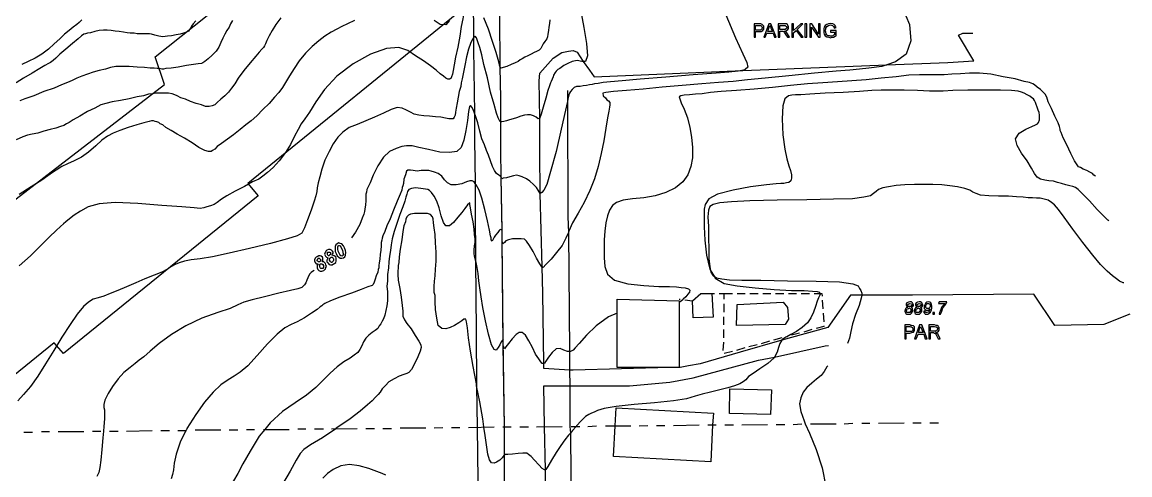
# Model space of a CAD drawing. Header units: feet. Extents: x -3749 to 15459, y 505 to 24761.
# Drawn here: x 6705 to 15347, y 7399 to 10931 of the extents above; entities that cross this region are included whole.
import ezdxf

# ---------------------------------------------------------------- set-up
doc = ezdxf.new("R2010")
doc.units = ezdxf.units.FT
for name, color, linetype in [('Buildings', 2, 'CONTINUOUS'), ('Streets', 4, 'CONTINUOUS'), ('Topo Lines', 6, 'CONTINUOUS')]:
    doc.layers.add(name, color=color, linetype=linetype)

msp = doc.modelspace()

# ---------------------------------------------------------------- linework, layer by layer
at = {"layer": 'Buildings'}
for points in [[(6339.2, 9309.1), (7815.2, 10445), (7743.2, 10661), (9391.2, 11973), (9747.2, 11921), (10147.2, 11377), (10139.2, 11029), (8467.2, 9673.1), (8547.2, 9577.1), (7027.2, 8345.1), (6955.2, 8429.1), (5379.2, 7153.1)], [(12415.2, 10813), (12427.2, 10813), (12427.2, 10857), (12455.2, 10857), (12471.2, 10857), (12483.2, 10865), (12491.2, 10877), (12491.2, 10889), (12491.2, 10901), (12479.2, 10913), (12467.2, 10917), (12463.2, 10917), (12451.2, 10917), (12415.2, 10917), (12415.2, 10813)], [(12427.2, 10869), (12427.2, 10905), (12455.2, 10905), (12463.2, 10905), (12467.2, 10905), (12475.2, 10897), (12479.2, 10889), (12475.2, 10877), (12471.2, 10873), (12467.2, 10869), (12455.2, 10869), (12427.2, 10869)], [(12491.2, 10813), (12503.2, 10813), (12515.2, 10845), (12563.2, 10845), (12575.2, 10813), (12587.2, 10813), (12547.2, 10917), (12531.2, 10917), (12491.2, 10813)], [(12523.2, 10857), (12531.2, 10885), (12539.2, 10905), (12543.2, 10897), (12547.2, 10885), (12559.2, 10857), (12523.2, 10857)], [(12603.2, 10813), (12615.2, 10813), (12615.2, 10861), (12631.2, 10861), (12639.2, 10861), (12647.2, 10857), (12651.2, 10849), (12655.2, 10845), (12663.2, 10833), (12675.2, 10813), (12691.2, 10813), (12675.2, 10841), (12663.2, 10857), (12655.2, 10861), (12667.2, 10865), (12679.2, 10873), (12683.2, 10881), (12683.2, 10889), (12683.2, 10897), (12679.2, 10905), (12675.2, 10913), (12667.2, 10917), (12659.2, 10917), (12647.2, 10917), (12603.2, 10917), (12603.2, 10813)], [(12615.2, 10873), (12615.2, 10905), (12647.2, 10905), (12659.2, 10905), (12663.2, 10901), (12667.2, 10897), (12671.2, 10889), (12667.2, 10881), (12659.2, 10873), (12655.2, 10873), (12647.2, 10873), (12615.2, 10873)], [(12711.2, 10813), (12723.2, 10813), (12723.2, 10849), (12743.2, 10865), (12783.2, 10813), (12799.2, 10813), (12751.2, 10873), (12795.2, 10917), (12779.2, 10917), (12723.2, 10865), (12723.2, 10917), (12711.2, 10917), (12711.2, 10813)], [(12811.2, 10813), (12827.2, 10813), (12827.2, 10917), (12811.2, 10917), (12811.2, 10813)], [(12851.2, 10813), (12863.2, 10813), (12863.2, 10893), (12919.2, 10813), (12931.2, 10813), (12931.2, 10917), (12919.2, 10917), (12919.2, 10837), (12867.2, 10917), (12851.2, 10917), (12851.2, 10813)], [(13011.2, 10853), (13043.2, 10853), (13043.2, 10833), (13035.2, 10829), (13031.2, 10825), (13019.2, 10821), (13011.2, 10821), (13003.2, 10825), (12991.2, 10825), (12983.2, 10833), (12979.2, 10841), (12975.2, 10853), (12971.2, 10865), (12975.2, 10877), (12975.2, 10885), (12983.2, 10897), (12995.2, 10905), (13011.2, 10909), (13027.2, 10905), (13035.2, 10897), (13043.2, 10885), (13055.2, 10889), (13051.2, 10897), (13047.2, 10905), (13039.2, 10913), (13031.2, 10917), (13011.2, 10921), (12995.2, 10917), (12983.2, 10913), (12971.2, 10905), (12963.2, 10893), (12959.2, 10881), (12959.2, 10865), (12959.2, 10849), (12963.2, 10837), (12971.2, 10825), (12983.2, 10817), (12999.2, 10813), (13011.2, 10809), (13023.2, 10813), (13035.2, 10813), (13047.2, 10821), (13055.2, 10825), (13055.2, 10865), (13011.2, 10865), (13011.2, 10853)], [(9163.2, 9109.1), (9175.2, 9097.1), (9187.2, 9089.1), (9199.2, 9089.1), (9211.2, 9093.1), (9223.2, 9101.1), (9227.2, 9113.1), (9231.2, 9133.1), (9227.2, 9149.1), (9219.2, 9169.1), (9211.2, 9185.1), (9199.2, 9201.1), (9187.2, 9205.1), (9175.2, 9209.1), (9163.2, 9201.1), (9151.2, 9193.1), (9147.2, 9181.1), (9147.2, 9161.1), (9147.2, 9141.1), (9155.2, 9125.1), (9163.2, 9109.1)], [(9183.2, 9117.1), (9179.2, 9129.1), (9171.2, 9145.1), (9167.2, 9161.1), (9167.2, 9177.1), (9171.2, 9185.1), (9175.2, 9189.1), (9179.2, 9189.1), (9187.2, 9185.1), (9191.2, 9177.1), (9195.2, 9169.1), (9203.2, 9153.1), (9207.2, 9133.1), (9211.2, 9121.1), (9207.2, 9113.1), (9203.2, 9109.1), (9199.2, 9105.1), (9195.2, 9109.1), (9191.2, 9109.1), (9183.2, 9117.1)], [(9015.2, 9045.1), (9007.2, 9033.1), (9007.2, 9025.1), (9007.2, 9013.1), (9011.2, 9001.1), (9019.2, 8993.1), (9031.2, 8989.1), (9043.2, 8989.1), (9059.2, 8993.1), (9067.2, 9001.1), (9071.2, 9005.1), (9075.2, 9017.1), (9079.2, 9025.1), (9075.2, 9037.1), (9071.2, 9049.1), (9059.2, 9061.1), (9047.2, 9061.1), (9051.2, 9073.1), (9051.2, 9081.1), (9051.2, 9089.1), (9047.2, 9097.1), (9039.2, 9105.1), (9031.2, 9109.1), (9019.2, 9109.1), (9007.2, 9101.1), (8999.2, 9097.1), (8991.2, 9089.1), (8987.2, 9077.1), (8987.2, 9069.1), (8991.2, 9057.1), (8999.2, 9045.1), (9015.2, 9045.1)], [(9011.2, 9065.1), (9007.2, 9069.1), (9007.2, 9077.1), (9011.2, 9081.1), (9015.2, 9089.1), (9019.2, 9089.1), (9023.2, 9089.1), (9031.2, 9081.1), (9035.2, 9077.1), (9035.2, 9073.1), (9031.2, 9065.1), (9027.2, 9061.1), (9023.2, 9061.1), (9019.2, 9061.1), (9015.2, 9061.1), (9011.2, 9065.1)], [(9091.2, 9093.1), (9087.2, 9085.1), (9083.2, 9073.1), (9083.2, 9061.1), (9091.2, 9053.1), (9099.2, 9041.1), (9111.2, 9037.1), (9123.2, 9037.1), (9135.2, 9045.1), (9143.2, 9049.1), (9151.2, 9057.1), (9155.2, 9065.1), (9155.2, 9073.1), (9155.2, 9089.1), (9151.2, 9101.1), (9139.2, 9109.1), (9123.2, 9113.1), (9127.2, 9121.1), (9131.2, 9129.1), (9131.2, 9137.1), (9127.2, 9145.1), (9119.2, 9153.1), (9107.2, 9157.1), (9095.2, 9157.1), (9083.2, 9153.1), (9075.2, 9145.1), (9071.2, 9137.1), (9067.2, 9129.1), (9063.2, 9121.1), (9071.2, 9105.1), (9079.2, 9097.1), (9091.2, 9093.1)], [(9087.2, 9117.1), (9087.2, 9121.1), (9087.2, 9129.1), (9087.2, 9133.1), (9091.2, 9137.1), (9099.2, 9137.1), (9103.2, 9137.1), (9111.2, 9133.1), (9111.2, 9129.1), (9111.2, 9121.1), (9111.2, 9117.1), (9103.2, 9113.1), (9099.2, 9109.1), (9095.2, 9109.1), (9091.2, 9113.1), (9087.2, 9117.1)], [(9107.2, 9065.1), (9103.2, 9073.1), (9103.2, 9081.1), (9107.2, 9089.1), (9111.2, 9093.1), (9115.2, 9097.1), (9123.2, 9097.1), (9131.2, 9089.1), (9135.2, 9081.1), (9135.2, 9073.1), (9131.2, 9065.1), (9127.2, 9061.1), (9123.2, 9057.1), (9119.2, 9057.1), (9111.2, 9061.1), (9107.2, 9065.1)], [(9031.2, 9013.1), (9027.2, 9025.1), (9027.2, 9033.1), (9027.2, 9041.1), (9031.2, 9045.1), (9039.2, 9045.1), (9043.2, 9045.1), (9051.2, 9041.1), (9055.2, 9033.1), (9055.2, 9025.1), (9055.2, 9017.1), (9051.2, 9009.1), (9043.2, 9009.1), (9039.2, 9009.1), (9035.2, 9009.1), (9031.2, 9013.1)], [(11831.2, 8757.1), (11831.2, 8237.1), (11759.2, 8237.1), (11347.2, 8237.1), (11347.2, 8661.1), (11347.2, 8769.1), (11831.2, 8757.1)], [(11831.2, 8769.1), (11839.2, 8769.1)], [(11875.2, 8765.1), (11935.2, 8757.1)], [(12095.2, 8629.1), (11939.2, 8625.1), (11935.2, 8757.1), (11999.2, 8813.1), (12087.2, 8813.1), (12095.2, 8629.1)], [(12087.2, 8813.1), (12107.2, 8813.1)], [(12143.2, 8813.1), (12183.2, 8813.1)], [(12183.2, 8769.1), (12183.2, 8813.1)], [(12183.2, 8813.1), (12247.2, 8813.1)], [(12183.2, 8669.1), (12183.2, 8733.1)], [(12675.2, 8705.1), (12683.2, 8613.1), (12659.2, 8573.1), (12279.2, 8565.1), (12283.2, 8729.1), (12643.2, 8745.1), (12675.2, 8705.1)], [(12283.2, 8813.1), (12347.2, 8813.1)], [(12383.2, 8813.1), (12447.2, 8813.1)], [(12483.2, 8813.1), (12547.2, 8813.1)], [(12583.2, 8813.1), (12647.2, 8813.1)], [(12683.2, 8813.1), (12747.2, 8813.1)], [(12783.2, 8813.1), (12847.2, 8813.1)], [(12883.2, 8813.1), (12927.2, 8813.1)], [(12927.2, 8813.1), (12943.2, 8813.1), (12947.2, 8793.1)], [(12947.2, 8761.1), (12951.2, 8693.1)], [(13615.2, 8705.1), (13603.2, 8701.1), (13599.2, 8697.1), (13595.2, 8689.1), (13591.2, 8677.1), (13595.2, 8669.1), (13599.2, 8657.1), (13607.2, 8653.1), (13619.2, 8653.1), (13635.2, 8653.1), (13643.2, 8661.1), (13651.2, 8673.1), (13651.2, 8685.1), (13651.2, 8697.1), (13643.2, 8705.1), (13647.2, 8709.1), (13655.2, 8713.1), (13659.2, 8721.1), (13659.2, 8725.1), (13655.2, 8733.1), (13651.2, 8741.1), (13643.2, 8749.1), (13631.2, 8749.1), (13619.2, 8745.1), (13607.2, 8741.1), (13603.2, 8733.1), (13603.2, 8725.1), (13607.2, 8713.1), (13615.2, 8705.1)], [(13615.2, 8721.1), (13615.2, 8729.1), (13623.2, 8733.1), (13631.2, 8737.1), (13643.2, 8733.1), (13647.2, 8729.1), (13647.2, 8725.1), (13647.2, 8721.1), (13643.2, 8717.1), (13635.2, 8713.1), (13627.2, 8713.1), (13619.2, 8713.1), (13615.2, 8717.1), (13615.2, 8721.1)], [(13687.2, 8705.1), (13675.2, 8701.1), (13671.2, 8697.1), (13667.2, 8689.1), (13663.2, 8677.1), (13667.2, 8669.1), (13671.2, 8657.1), (13679.2, 8653.1), (13691.2, 8653.1), (13707.2, 8653.1), (13715.2, 8661.1), (13723.2, 8673.1), (13723.2, 8685.1), (13723.2, 8697.1), (13715.2, 8705.1), (13719.2, 8709.1), (13727.2, 8713.1), (13731.2, 8721.1), (13731.2, 8725.1), (13727.2, 8733.1), (13723.2, 8741.1), (13715.2, 8749.1), (13703.2, 8749.1), (13691.2, 8745.1), (13679.2, 8741.1), (13675.2, 8733.1), (13675.2, 8725.1), (13679.2, 8713.1), (13687.2, 8705.1)], [(13687.2, 8721.1), (13687.2, 8729.1), (13695.2, 8733.1), (13703.2, 8737.1), (13715.2, 8733.1), (13719.2, 8729.1), (13719.2, 8725.1), (13719.2, 8721.1), (13715.2, 8717.1), (13707.2, 8713.1), (13699.2, 8713.1), (13691.2, 8713.1), (13687.2, 8717.1), (13687.2, 8721.1)], [(13739.2, 8677.1), (13739.2, 8665.1), (13747.2, 8657.1), (13751.2, 8653.1), (13763.2, 8653.1), (13771.2, 8653.1), (13779.2, 8657.1), (13791.2, 8669.1), (13799.2, 8685.1), (13803.2, 8701.1), (13803.2, 8717.1), (13799.2, 8729.1), (13795.2, 8741.1), (13787.2, 8745.1), (13775.2, 8749.1), (13763.2, 8745.1), (13755.2, 8741.1), (13747.2, 8725.1), (13743.2, 8713.1), (13743.2, 8697.1), (13751.2, 8689.1), (13759.2, 8685.1), (13767.2, 8685.1), (13775.2, 8685.1), (13787.2, 8693.1), (13783.2, 8681.1), (13775.2, 8669.1), (13767.2, 8665.1), (13763.2, 8665.1), (13755.2, 8665.1), (13751.2, 8669.1), (13751.2, 8677.1), (13739.2, 8677.1)], [(13755.2, 8713.1), (13755.2, 8721.1), (13759.2, 8729.1), (13767.2, 8737.1), (13775.2, 8737.1), (13783.2, 8733.1), (13787.2, 8729.1), (13791.2, 8721.1), (13787.2, 8705.1), (13779.2, 8697.1), (13771.2, 8697.1), (13763.2, 8697.1), (13759.2, 8701.1), (13755.2, 8705.1), (13755.2, 8713.1)], [(13859.2, 8653.1), (13871.2, 8653.1), (13879.2, 8677.1), (13887.2, 8701.1), (13903.2, 8721.1), (13915.2, 8737.1), (13919.2, 8749.1), (13859.2, 8749.1), (13855.2, 8737.1), (13903.2, 8737.1), (13891.2, 8721.1), (13879.2, 8709.1), (13867.2, 8677.1), (13863.2, 8665.1), (13859.2, 8653.1)], [(12955.2, 8661.1), (12959.2, 8593.1)], [(13603.2, 8677.1), (13607.2, 8685.1), (13611.2, 8693.1), (13619.2, 8697.1), (13627.2, 8701.1), (13635.2, 8697.1), (13639.2, 8689.1), (13639.2, 8685.1), (13639.2, 8677.1), (13635.2, 8673.1), (13631.2, 8665.1), (13619.2, 8665.1), (13611.2, 8665.1), (13607.2, 8669.1), (13603.2, 8677.1)], [(13675.2, 8677.1), (13679.2, 8685.1), (13683.2, 8693.1), (13691.2, 8697.1), (13699.2, 8701.1), (13707.2, 8697.1), (13711.2, 8689.1), (13711.2, 8685.1), (13711.2, 8677.1), (13707.2, 8673.1), (13703.2, 8665.1), (13691.2, 8665.1), (13683.2, 8665.1), (13679.2, 8669.1), (13675.2, 8677.1)], [(13811.2, 8653.1), (13823.2, 8653.1), (13823.2, 8665.1), (13811.2, 8665.1), (13811.2, 8653.1)], [(12179.2, 8569.1), (12179.2, 8633.1)], [(12959.2, 8561.1), (12959.2, 8557.1), (12899.2, 8541.1)], [(13591.2, 8461.1), (13603.2, 8461.1), (13603.2, 8505.1), (13631.2, 8505.1), (13647.2, 8509.1), (13659.2, 8513.1), (13667.2, 8525.1), (13667.2, 8537.1), (13667.2, 8553.1), (13659.2, 8561.1), (13643.2, 8565.1), (13639.2, 8565.1), (13631.2, 8569.1), (13591.2, 8569.1), (13591.2, 8461.1)], [(13603.2, 8517.1), (13603.2, 8557.1), (13631.2, 8557.1), (13639.2, 8553.1), (13643.2, 8553.1), (13651.2, 8549.1), (13655.2, 8537.1), (13655.2, 8529.1), (13651.2, 8521.1), (13643.2, 8517.1), (13631.2, 8517.1), (13603.2, 8517.1)], [(13667.2, 8461.1), (13679.2, 8461.1), (13695.2, 8497.1), (13739.2, 8497.1), (13751.2, 8461.1), (13767.2, 8461.1), (13723.2, 8569.1), (13707.2, 8569.1), (13667.2, 8461.1)], [(13699.2, 8509.1), (13707.2, 8537.1), (13715.2, 8557.1), (13719.2, 8545.1), (13723.2, 8533.1), (13735.2, 8509.1), (13699.2, 8509.1)], [(13779.2, 8461.1), (13791.2, 8461.1), (13791.2, 8509.1), (13807.2, 8509.1), (13815.2, 8509.1), (13823.2, 8505.1), (13827.2, 8501.1), (13835.2, 8493.1), (13839.2, 8485.1), (13851.2, 8461.1), (13867.2, 8461.1), (13851.2, 8493.1), (13839.2, 8505.1), (13831.2, 8513.1), (13843.2, 8513.1), (13855.2, 8521.1), (13859.2, 8529.1), (13859.2, 8541.1), (13859.2, 8549.1), (13855.2, 8553.1), (13851.2, 8561.1), (13847.2, 8565.1), (13835.2, 8565.1), (13823.2, 8569.1), (13779.2, 8569.1), (13779.2, 8461.1)], [(13791.2, 8521.1), (13791.2, 8557.1), (13823.2, 8557.1), (13835.2, 8553.1), (13843.2, 8549.1), (13847.2, 8545.1), (13847.2, 8537.1), (13843.2, 8529.1), (13835.2, 8525.1), (13831.2, 8521.1), (13823.2, 8521.1), (13791.2, 8521.1)], [(12179.2, 8469.1), (12179.2, 8533.1)], [(12671.2, 8477.1), (12667.2, 8477.1)], [(12675.2, 8477.1), (12671.2, 8477.1)], [(12771.2, 8505.1), (12707.2, 8489.1)], [(12867.2, 8533.1), (12803.2, 8513.1)], [(12175.2, 8369.1), (12179.2, 8433.1)], [(12343.2, 8389.1), (12279.2, 8369.1)], [(12439.2, 8413.1), (12375.2, 8397.1)], [(12535.2, 8441.1), (12471.2, 8421.1)], [(12631.2, 8469.1), (12567.2, 8449.1)], [(12247.2, 8361.1), (12183.2, 8345.1)], [(12551.2, 8061.1), (12543.2, 7869.1), (12223.2, 7877.1), (12227.2, 8069.1), (12551.2, 8061.1)], [(12099.2, 7881.1), (12091.2, 7789.1), (12079.2, 7501.1), (11319.2, 7541.1), (11331.2, 7781.1), (11339.2, 7921.1), (12099.2, 7881.1)], [(11119.2, 7777.1), (11187.2, 7781.1)], [(11255.2, 7781.1), (11455.2, 7781.1)], [(11519.2, 7781.1), (11587.2, 7785.1)], [(11655.2, 7785.1), (11719.2, 7785.1)], [(11787.2, 7785.1), (11987.2, 7789.1)], [(12055.2, 7789.1), (12119.2, 7789.1)], [(12187.2, 7789.1), (12255.2, 7789.1)], [(12319.2, 7789.1), (12519.2, 7793.1)], [(12587.2, 7793.1), (12655.2, 7793.1)], [(12719.2, 7793.1), (12787.2, 7797.1)], [(12855.2, 7797.1), (13055.2, 7797.1)], [(13119.2, 7797.1), (13187.2, 7801.1)], [(13255.2, 7801.1), (13319.2, 7801.1)], [(13387.2, 7801.1), (13587.2, 7805.1)], [(13655.2, 7805.1), (13719.2, 7805.1)], [(13787.2, 7805.1), (13855.2, 7805.1)], [(6719.2, 7733.1), (6787.2, 7733.1)], [(6855.2, 7737.1), (6919.2, 7737.1)], [(6987.2, 7737.1), (7187.2, 7737.1)], [(7255.2, 7741.1), (7319.2, 7741.1)], [(7387.2, 7741.1), (7455.2, 7741.1)], [(7519.2, 7741.1), (7719.2, 7745.1)], [(7787.2, 7745.1), (7855.2, 7745.1)], [(7919.2, 7745.1), (7987.2, 7745.1)], [(8055.2, 7749.1), (8255.2, 7749.1)], [(8319.2, 7749.1), (8387.2, 7749.1)], [(8455.2, 7753.1), (8519.2, 7753.1)], [(8587.2, 7753.1), (8787.2, 7753.1)], [(8855.2, 7757.1), (8919.2, 7757.1)], [(8987.2, 7757.1), (9055.2, 7757.1)], [(9119.2, 7757.1), (9319.2, 7761.1)], [(9387.2, 7761.1), (9455.2, 7761.1)], [(9519.2, 7761.1), (9587.2, 7761.1)], [(9655.2, 7765.1), (9855.2, 7765.1)], [(9919.2, 7765.1), (9987.2, 7769.1)], [(10055.2, 7769.1), (10119.2, 7769.1)], [(10187.2, 7769.1), (10387.2, 7773.1)], [(10455.2, 7773.1), (10519.2, 7773.1)], [(10587.2, 7773.1), (10655.2, 7773.1)], [(10719.2, 7773.1), (10919.2, 7777.1)], [(10987.2, 7777.1), (11055.2, 7777.1)]]:
    msp.add_lwpolyline(points, dxfattribs=at)
at = {"layer": 'Streets'}
for points in [[(10223.2, 11125), (10227.2, 10809)], [(10435.2, 10581), (10431.2, 10985)], [(10227.2, 10809), (10227.2, 10721)], [(13451.2, 10597), (13927.2, 10617), (14131.2, 10629), (14011.2, 10829), (14043.2, 10845), (14123.2, 10845)], [(10227.2, 10721), (10235.2, 10221)], [(10743.2, 10533), (10847.2, 10649), (10915.2, 10693), (10967.2, 10705), (11003.2, 10709), (11035.2, 10697), (11083.2, 10625)], [(10439.2, 10153), (10439.2, 10337), (10435.2, 10581)], [(11083.2, 10625), (11131.2, 10557), (11167.2, 10505), (12327.2, 10553)], [(12327.2, 10553), (12531.2, 10561), (13451.2, 10597)], [(10743.2, 10181), (10739.2, 10473), (10743.2, 10533)], [(10959.2, 10397), (10959.2, 10313)], [(10959.2, 10313), (10963.2, 9413.1), (10967.2, 9289.1)], [(10235.2, 10221), (10235.2, 10017), (10239.2, 9673.1)], [(10439.2, 9929), (10439.2, 10153)], [(10747.2, 9593.1), (10743.2, 9917), (10743.2, 10181)], [(10439.2, 9929), (10439.2, 9929)], [(10439.2, 9929), (10439.2, 9929)], [(10443.2, 9721.1), (10439.2, 9929)], [(10443.2, 9721.1), (10439.2, 9929)], [(10451.2, 9309.1), (10443.2, 9721.1)], [(10451.2, 9225.1), (10451.2, 9297.1), (10443.2, 9721.1)], [(10239.2, 9673.1), (10239.2, 9461.1)], [(10763.2, 9021.1), (10747.2, 9593.1)], [(10239.2, 9461.1), (10243.2, 9073.1)], [(10459.2, 8457.1), (10451.2, 9237.1), (10451.2, 9309.1)], [(10967.2, 9289.1), (10975.2, 8361.1)], [(10459.2, 8409.1), (10451.2, 9225.1)], [(10243.2, 9073.1), (10247.2, 8517.1), (10251.2, 8093.1)], [(10775.2, 8269.1), (10767.2, 8817.1), (10763.2, 9021.1)], [(13255.2, 8801.1), (13167.2, 8801.1), (12991.2, 8549.1), (12631.2, 8449.1)], [(15347.2, 8653.1), (15143.2, 8573.1), (14763.2, 8565.1), (14599.2, 8809.1), (13651.2, 8801.1), (13255.2, 8801.1)], [(10467.2, 7773.1), (10459.2, 8457.1)], [(10467.2, 7773.1), (10459.2, 8409.1)], [(12631.2, 8449.1), (12307.2, 8357.1), (11995.2, 8265.1), (11903.2, 8249.1), (11839.2, 8237.1), (11831.2, 8237.1)], [(12575.2, 8317.1), (12971.2, 8405.1), (12995.2, 8409.1)], [(10975.2, 8361.1), (10975.2, 8237.1)], [(10979.2, 8093.1), (11443.2, 8093.1), (11759.2, 8121.1), (11939.2, 8157.1), (12451.2, 8293.1), (12575.2, 8317.1)], [(10775.2, 8229.1), (10775.2, 8269.1)], [(10975.2, 8217.1), (10775.2, 8229.1)], [(11759.2, 8237.1), (11003.2, 8217.1), (10975.2, 8217.1)], [(10975.2, 8237.1), (10975.2, 8217.1)], [(10975.2, 8217.1), (10979.2, 8093.1)], [(10251.2, 8093.1), (10255.2, 7769.1)], [(10779.2, 7777.1), (10775.2, 8093.1)], [(10775.2, 8093.1), (10979.2, 8093.1)], [(10979.2, 8093.1), (10979.2, 7777.1)], [(10255.2, 7769.1), (10255.2, 7769.1)], [(10255.2, 7769.1), (10267.2, 6741.1)], [(10467.2, 7773.1), (10467.2, 7773.1)], [(10467.2, 7773.1), (10467.2, 7773.1)], [(10467.2, 7637.1), (10467.2, 7773.1)], [(10467.2, 7637.1), (10467.2, 7773.1)], [(10779.2, 7777.1), (10779.2, 7777.1)], [(10787.2, 7437.1), (10779.2, 7777.1)], [(10979.2, 7777.1), (10979.2, 7777.1)], [(10979.2, 7777.1), (10983.2, 7725.1)], [(10983.2, 7725.1), (10991.2, 6729.1)], [(10467.2, 7553.1), (10467.2, 7637.1)], [(10467.2, 7553.1), (10467.2, 7637.1)], [(10471.2, 6761.1), (10467.2, 7553.1)], [(10471.2, 6761.1), (10467.2, 7553.1)], [(10791.2, 6665.1), (10791.2, 7101.1), (10787.2, 7437.1)]]:
    msp.add_lwpolyline(points, dxfattribs=at)
at = {"layer": 'Topo Lines'}
for points in [[(12075.2, 11273), (12111.2, 11197), (12195.2, 10989), (12271.2, 10809), (12327.2, 10685), (12359.2, 10617), (12367.2, 10581), (12347.2, 10561), (12327.2, 10553)], [(10223.2, 11125), (10211.2, 11133), (10199.2, 11141), (10183.2, 11153), (10167.2, 11121), (10163.2, 11089), (10155.2, 11049), (10151.2, 11005), (10143.2, 10957), (10131.2, 10897), (10119.2, 10821), (10103.2, 10737), (10087.2, 10657), (10075.2, 10597), (10067.2, 10553), (10063.2, 10525), (10055.2, 10505), (10051.2, 10493), (10039.2, 10485)], [(11059.2, 11045), (11067.2, 11001), (11087.2, 10889), (11107.2, 10765), (11115.2, 10669), (11099.2, 10625), (11083.2, 10625)], [(13571.2, 11049), (13627.2, 10913), (13639.2, 10785), (13603.2, 10681), (13519.2, 10621), (13451.2, 10597)], [(8059.2, 10941), (8039.2, 10917), (8027.2, 10901), (8019.2, 10885), (8011.2, 10873), (8003.2, 10861), (7987.2, 10853), (7963.2, 10845), (7939.2, 10837), (7907.2, 10833), (7871.2, 10825), (7839.2, 10821), (7803.2, 10817), (7771.2, 10821), (7739.2, 10829), (7715.2, 10837), (7699.2, 10841), (7679.2, 10841), (7663.2, 10841), (7651.2, 10841), (7635.2, 10841), (7615.2, 10841), (7603.2, 10841), (7579.2, 10845), (7567.2, 10845), (7547.2, 10845), (7523.2, 10849), (7495.2, 10853), (7463.2, 10857), (7431.2, 10861), (7399.2, 10865), (7367.2, 10869), (7339.2, 10869), (7307.2, 10865), (7271.2, 10857), (7239.2, 10849), (7215.2, 10845), (7199.2, 10841), (7187.2, 10837), (7167.2, 10825), (7143.2, 10801), (7099.2, 10765), (7047.2, 10721), (6999.2, 10681), (6967.2, 10649), (6947.2, 10633), (6927.2, 10617), (6911.2, 10609), (6883.2, 10593), (6843.2, 10569), (6783.2, 10533), (6715.2, 10493), (6659.2, 10457)], [(9299.2, 10945), (9243.2, 10917), (9199.2, 10897), (9159.2, 10877), (9115.2, 10853), (9067.2, 10821), (9019.2, 10785), (8967.2, 10741), (8915.2, 10689), (8867.2, 10629), (8827.2, 10569), (8791.2, 10513), (8759.2, 10461), (8735.2, 10421), (8707.2, 10381), (8675.2, 10345), (8631.2, 10297), (8583.2, 10249), (8535.2, 10201), (8491.2, 10161), (8451.2, 10129), (8407.2, 10093), (8355.2, 10053), (8307.2, 10017), (8259.2, 9985), (8227.2, 9961), (8207.2, 9941), (8191.2, 9929), (8179.2, 9921), (8159.2, 9921), (8131.2, 9929), (8083.2, 9953), (8031.2, 9989), (7971.2, 10025), (7915.2, 10057), (7867.2, 10085), (7827.2, 10109), (7803.2, 10129), (7783.2, 10137), (7771.2, 10149), (7755.2, 10153), (7743.2, 10157), (7731.2, 10161), (7715.2, 10161), (7695.2, 10157), (7655.2, 10145), (7599.2, 10129), (7531.2, 10109), (7467.2, 10085), (7415.2, 10065), (7371.2, 10041), (7327.2, 10009), (7279.2, 9965), (7223.2, 9917), (7167.2, 9877), (7111.2, 9849), (7059.2, 9825), (7015.2, 9805), (6971.2, 9777.1), (6923.2, 9745.1), (6859.2, 9697.1), (6775.2, 9645.1), (6683.2, 9585.1)], [(7171.2, 10949), (7151.2, 10929), (7131.2, 10913), (7103.2, 10893), (7071.2, 10865), (7035.2, 10837), (6999.2, 10801), (6955.2, 10761), (6911.2, 10721), (6859.2, 10681), (6807.2, 10649), (6751.2, 10625), (6703.2, 10601)], [(8347.2, 10945), (8331.2, 10917), (8319.2, 10893), (8303.2, 10865), (8287.2, 10837), (8271.2, 10805), (8255.2, 10773), (8239.2, 10737), (8219.2, 10705), (8187.2, 10673), (8155.2, 10645), (8131.2, 10625), (8115.2, 10613), (8103.2, 10609), (8079.2, 10605), (8043.2, 10601), (7987.2, 10593), (7923.2, 10581), (7867.2, 10573), (7827.2, 10569), (7807.2, 10565), (7795.2, 10565), (7775.2, 10569), (7759.2, 10569), (7735.2, 10573), (7703.2, 10573), (7659.2, 10577), (7603.2, 10581), (7539.2, 10585), (7483.2, 10585), (7435.2, 10585), (7395.2, 10577), (7355.2, 10565), (7307.2, 10553), (7259.2, 10541), (7215.2, 10525), (7171.2, 10509)], [(8723.2, 10965), (8683.2, 10913), (8655.2, 10865), (8631.2, 10825), (8615.2, 10789), (8603.2, 10761), (8595.2, 10745), (8587.2, 10733), (8575.2, 10721), (8555.2, 10697), (8527.2, 10665), (8483.2, 10613), (8435.2, 10553), (8391.2, 10493), (8363.2, 10449), (8339.2, 10417), (8315.2, 10385), (8287.2, 10357), (8255.2, 10329), (8227.2, 10305), (8207.2, 10285), (8187.2, 10277), (8163.2, 10273), (8135.2, 10273), (8103.2, 10285), (8063.2, 10297), (8019.2, 10313), (7979.2, 10329), (7943.2, 10341), (7915.2, 10357), (7895.2, 10365), (7875.2, 10373), (7847.2, 10377), (7823.2, 10377), (7795.2, 10377)], [(10039.2, 10945), (10011.2, 10909), (9967.2, 10913), (9919.2, 10945)], [(10823.2, 10949), (10819.2, 10921), (10815.2, 10893), (10811.2, 10865), (10807.2, 10837), (10803.2, 10817), (10799.2, 10801), (10783.2, 10781), (10771.2, 10761), (10759.2, 10741), (10751.2, 10725), (10739.2, 10713), (10719.2, 10701), (10699.2, 10693), (10675.2, 10681), (10651.2, 10669), (10627.2, 10657), (10607.2, 10645), (10591.2, 10637), (10575.2, 10625), (10551.2, 10613), (10519.2, 10601), (10487.2, 10585), (10459.2, 10577), (10443.2, 10573), (10435.2, 10581), (10431.2, 10585), (10423.2, 10621), (10403.2, 10693), (10375.2, 10781), (10343.2, 10877), (10307.2, 10965)], [(10227.2, 10809), (10215.2, 10793), (10203.2, 10765), (10187.2, 10721), (10171.2, 10661), (10159.2, 10593), (10147.2, 10529), (10139.2, 10489), (10131.2, 10457), (10127.2, 10429), (10115.2, 10389), (10107.2, 10345), (10099.2, 10301), (10091.2, 10261), (10087.2, 10229), (10083.2, 10205), (10075.2, 10189), (10067.2, 10177), (10055.2, 10177)], [(10439.2, 10153), (10435.2, 10153), (10419.2, 10185), (10407.2, 10221), (10387.2, 10289), (10359.2, 10385), (10335.2, 10497), (10307.2, 10601), (10291.2, 10677), (10275.2, 10733), (10263.2, 10769), (10255.2, 10793), (10251.2, 10809), (10239.2, 10821), (10227.2, 10809)], [(10039.2, 10485), (10027.2, 10485), (10011.2, 10493), (9991.2, 10509), (9967.2, 10529), (9935.2, 10557), (9891.2, 10589), (9835.2, 10629), (9775.2, 10669), (9715.2, 10709), (9643.2, 10733), (9547.2, 10725), (9423.2, 10681), (9287.2, 10605), (9159.2, 10509), (9063.2, 10405), (8995.2, 10309), (8947.2, 10229), (8911.2, 10177), (8883.2, 10137), (8859.2, 10093), (8831.2, 10041), (8799.2, 9977), (8759.2, 9913), (8711.2, 9849), (8663.2, 9797.1), (8619.2, 9757.1), (8583.2, 9729.1), (8551.2, 9705.1), (8503.2, 9685.1), (8439.2, 9649.1), (8367.2, 9613.1), (8303.2, 9577.1), (8259.2, 9549.1), (8227.2, 9525.1), (8203.2, 9509.1), (8175.2, 9497.1), (8147.2, 9489.1), (8123.2, 9481.1), (8095.2, 9477.1), (8047.2, 9481.1), (7951.2, 9489.1), (7795.2, 9501.1), (7607.2, 9517.1), (7431.2, 9525.1), (7307.2, 9513.1), (7219.2, 9489.1), (7159.2, 9457.1), (7111.2, 9425.1), (7075.2, 9397.1), (7047.2, 9373.1), (7027.2, 9357.1), (7003.2, 9337.1), (6971.2, 9305.1), (6919.2, 9257.1), (6851.2, 9189.1), (6771.2, 9109.1), (6683.2, 9029.1)], [(11083.2, 10625), (11071.2, 10625), (11035.2, 10633), (10995.2, 10625), (10963.2, 10609), (10931.2, 10593), (10911.2, 10577), (10899.2, 10569), (10883.2, 10561), (10871.2, 10549), (10863.2, 10537), (10851.2, 10517), (10847.2, 10505), (10839.2, 10485), (10831.2, 10469), (10827.2, 10457), (10819.2, 10433), (10807.2, 10397), (10791.2, 10337), (10771.2, 10269), (10755.2, 10213), (10743.2, 10185), (10743.2, 10181)], [(12327.2, 10553), (12319.2, 10553), (12291.2, 10549), (12267.2, 10545), (12219.2, 10541), (12119.2, 10533), (11939.2, 10521), (11727.2, 10501), (11527.2, 10485), (11387.2, 10473), (11295.2, 10465), (11239.2, 10461), (11199.2, 10453)], [(13451.2, 10597), (13411.2, 10585), (13311.2, 10573), (13239.2, 10565), (13163.2, 10557), (13055.2, 10549), (12887.2, 10533), (12687.2, 10513), (12503.2, 10493), (12363.2, 10481), (12251.2, 10469), (12139.2, 10461), (12007.2, 10449), (11855.2, 10437), (11699.2, 10425), (11551.2, 10409), (11419.2, 10397), (11319.2, 10389), (11259.2, 10381), (11235.2, 10377), (11239.2, 10357), (11255.2, 10341), (11267.2, 10325), (11279.2, 10317), (11291.2, 10305), (11291.2, 10285), (11287.2, 10269), (11283.2, 10237), (11271.2, 10185), (11259.2, 10105), (11243.2, 10005)], [(7171.2, 10509), (7131.2, 10493), (7095.2, 10477), (7059.2, 10461), (7011.2, 10441), (6955.2, 10417), (6875.2, 10389), (6795.2, 10357), (6727.2, 10333), (6687.2, 10317)], [(15079.2, 9729.1), (15067.2, 9737.1), (15055.2, 9749.1), (15035.2, 9761.1), (15011.2, 9773.1), (14983.2, 9785.1), (14963.2, 9797.1), (14947.2, 9801), (14935.2, 9817), (14915.2, 9849), (14887.2, 9905), (14855.2, 9973), (14827.2, 10029), (14811.2, 10069), (14803.2, 10085), (14803.2, 10097), (14799.2, 10117), (14787.2, 10145), (14763.2, 10197), (14735.2, 10257), (14711.2, 10309), (14699.2, 10345), (14687.2, 10369), (14671.2, 10385), (14651.2, 10405), (14623.2, 10425), (14603.2, 10441), (14591.2, 10449), (14563.2, 10461), (14523.2, 10469), (14451.2, 10489), (14359.2, 10505), (14263.2, 10525), (14175.2, 10533), (14095.2, 10533), (14027.2, 10529), (13959.2, 10525), (13899.2, 10521), (13839.2, 10521), (13775.2, 10521), (13707.2, 10521), (13623.2, 10517), (13523.2, 10505), (13407.2, 10493), (13291.2, 10481), (13179.2, 10473), (13067.2, 10465), (12951.2, 10457), (12831.2, 10449), (12699.2, 10437), (12559.2, 10421), (12415.2, 10409), (12279.2, 10397), (12159.2, 10389), (12075.2, 10381), (12011.2, 10373), (11959.2, 10369), (11911.2, 10365), (11871.2, 10361), (11843.2, 10357)], [(7795.2, 10377), (7771.2, 10377), (7747.2, 10377), (7723.2, 10373), (7691.2, 10369), (7651.2, 10357), (7603.2, 10349), (7539.2, 10333), (7471.2, 10321), (7407.2, 10309), (7359.2, 10297), (7319.2, 10285), (7271.2, 10261), (7215.2, 10233), (7155.2, 10197), (7103.2, 10169), (7071.2, 10149), (7051.2, 10137), (7031.2, 10125), (7003.2, 10117), (6967.2, 10105), (6923.2, 10093), (6875.2, 10081), (6827.2, 10065), (6783.2, 10057), (6747.2, 10049), (6711.2, 10037), (6659.2, 10013)], [(11199.2, 10453), (11171.2, 10449), (11151.2, 10445), (11131.2, 10441), (11107.2, 10437), (11083.2, 10433), (11059.2, 10429), (11031.2, 10429), (11011.2, 10421), (10995.2, 10405), (10983.2, 10389), (10975.2, 10377), (10971.2, 10365), (10963.2, 10329), (10959.2, 10313)], [(15183.2, 9381.1), (15175.2, 9385.1), (15143.2, 9417.1), (15091.2, 9469.1), (15031.2, 9537.1), (14975.2, 9593.1), (14943.2, 9625.1), (14923.2, 9641.1), (14903.2, 9649.1), (14879.2, 9653.1), (14847.2, 9661.1), (14815.2, 9673.1), (14783.2, 9681.1), (14751.2, 9689.1), (14715.2, 9693.1), (14683.2, 9697.1), (14651.2, 9705.1), (14623.2, 9721.1), (14603.2, 9749.1), (14579.2, 9793.1), (14547.2, 9849), (14503.2, 9909), (14467.2, 9969), (14455.2, 10021), (14483.2, 10065), (14535.2, 10097), (14583.2, 10117), (14611.2, 10129), (14627.2, 10137), (14635.2, 10149), (14643.2, 10169), (14643.2, 10185), (14643.2, 10205), (14639.2, 10225), (14631.2, 10245), (14623.2, 10269), (14615.2, 10289), (14611.2, 10305), (14603.2, 10321), (14595.2, 10333), (14583.2, 10341), (14567.2, 10353), (14547.2, 10365), (14523.2, 10377), (14503.2, 10385), (14475.2, 10393), (14423.2, 10397), (14339.2, 10401), (14219.2, 10401), (14083.2, 10401), (13967.2, 10397), (13891.2, 10393), (13839.2, 10393), (13783.2, 10393), (13691.2, 10397), (13587.2, 10401), (13487.2, 10401), (13407.2, 10401), (13335.2, 10397), (13239.2, 10389), (13111.2, 10381), (12971.2, 10377), (12851.2, 10369), (12779.2, 10365), (12739.2, 10365), (12711.2, 10361), (12683.2, 10357), (12655.2, 10333), (12639.2, 10277), (12635.2, 10177), (12639.2, 10053), (12655.2, 9941), (12671.2, 9865), (12687.2, 9809), (12699.2, 9773.1), (12707.2, 9741.1), (12707.2, 9713.1), (12703.2, 9693.1), (12687.2, 9681.1), (12667.2, 9677.1), (12647.2, 9673.1), (12623.2, 9673.1), (12587.2, 9669.1), (12511.2, 9661.1), (12387.2, 9645.1), (12251.2, 9621.1), (12131.2, 9589.1), (12063.2, 9553.1), (12035.2, 9509.1), (12027.2, 9473.1), (12027.2, 9441.1), (12027.2, 9401.1), (12027.2, 9333.1), (12031.2, 9229.1), (12043.2, 9113.1), (12071.2, 9005.1), (12075.2, 8993.1)], [(10959.2, 10313), (10943.2, 10245), (10911.2, 10097), (10871.2, 9921), (10827.2, 9765.1), (10799.2, 9665.1), (10775.2, 9621.1), (10759.2, 9601.1), (10747.2, 9593.1)], [(11843.2, 10357), (11831.2, 10349), (11835.2, 10333), (11847.2, 10301), (11871.2, 10253), (11895.2, 10185), (11915.2, 10109), (11927.2, 10033), (11935.2, 9953), (11935.2, 9873), (11923.2, 9805), (11899.2, 9741.1), (11859.2, 9685.1), (11803.2, 9637.1), (11727.2, 9601.1), (11643.2, 9577.1), (11555.2, 9561.1), (11467.2, 9553.1), (11395.2, 9541.1), (11343.2, 9525.1), (11311.2, 9501.1), (11287.2, 9465.1), (11271.2, 9421.1), (11259.2, 9365.1), (11251.2, 9301.1), (11247.2, 9233.1), (11247.2, 9165.1), (11247.2, 9093.1), (11251.2, 9025.1), (11271.2, 8965.1), (11327.2, 8917.1), (11431.2, 8889.1), (11555.2, 8877.1), (11671.2, 8869.1), (11755.2, 8869.1), (11811.2, 8865.1), (11847.2, 8861.1), (11879.2, 8857.1), (11903.2, 8849.1), (11915.2, 8841.1), (11911.2, 8825.1), (11899.2, 8809.1), (11883.2, 8789.1), (11863.2, 8769.1), (11859.2, 8765.1)], [(10055.2, 10177), (10035.2, 10177), (10007.2, 10181), (9971.2, 10189), (9931.2, 10193), (9883.2, 10197), (9839.2, 10201), (9799.2, 10205), (9763.2, 10213), (9735.2, 10229), (9703.2, 10245), (9671.2, 10261), (9631.2, 10265), (9583.2, 10249), (9523.2, 10221), (9455.2, 10189), (9387.2, 10161), (9319.2, 10133), (9255.2, 10109), (9207.2, 10073), (9167.2, 10033), (9131.2, 9981), (9099.2, 9921), (9067.2, 9853), (9043.2, 9785.1), (9027.2, 9725.1), (9015.2, 9677.1), (9007.2, 9637.1), (9003.2, 9609.1), (8995.2, 9577.1), (8983.2, 9533.1), (8959.2, 9465.1), (8931.2, 9389.1), (8907.2, 9325.1), (8887.2, 9285.1), (8851.2, 9265.1), (8775.2, 9241.1), (8643.2, 9205.1), (8479.2, 9165.1), (8319.2, 9129.1), (8191.2, 9101.1), (8095.2, 9085.1), (8023.2, 9077.1), (7971.2, 9065.1), (7931.2, 9053.1), (7899.2, 9041.1), (7871.2, 9025.1), (7839.2, 9005.1), (7795.2, 8981.1), (7735.2, 8957.1), (7663.2, 8929.1), (7591.2, 8897.1), (7519.2, 8865.1), (7451.2, 8837.1), (7391.2, 8813.1), (7343.2, 8793.1), (7299.2, 8781.1), (7259.2, 8769.1), (7223.2, 8745.1), (7183.2, 8713.1), (7135.2, 8653.1), (7079.2, 8573.1), (7015.2, 8473.1), (6951.2, 8369.1), (6887.2, 8265.1), (6827.2, 8169.1), (6771.2, 8089.1), (6715.2, 8025.1), (6671.2, 7977.1)], [(10443.2, 9721.1), (10431.2, 9733.1), (10423.2, 9737.1), (10407.2, 9749.1), (10391.2, 9773.1), (10375.2, 9805), (10359.2, 9849), (10343.2, 9893), (10327.2, 9929), (10311.2, 9973), (10291.2, 10021), (10275.2, 10081), (10259.2, 10145), (10243.2, 10201), (10235.2, 10221), (10227.2, 10241), (10215.2, 10265), (10203.2, 10281), (10195.2, 10273), (10187.2, 10233), (10179.2, 10165), (10167.2, 10085), (10151.2, 10009), (10131.2, 9953), (10095.2, 9921), (10039.2, 9913), (9963.2, 9917), (9875.2, 9937), (9799.2, 9953), (9747.2, 9965), (9703.2, 9965), (9667.2, 9961), (9623.2, 9945), (9571.2, 9921), (9523.2, 9877), (9479.2, 9809), (9443.2, 9737.1), (9419.2, 9677.1), (9403.2, 9641.1), (9395.2, 9625.1), (9391.2, 9605.1), (9387.2, 9589.1), (9387.2, 9569.1), (9387.2, 9537.1), (9383.2, 9505.1), (9379.2, 9473.1), (9375.2, 9453.1), (9371.2, 9433.1), (9359.2, 9401.1), (9339.2, 9353.1), (9307.2, 9293.1), (9275.2, 9249.1)], [(10743.2, 10181), (10731.2, 10177), (10715.2, 10189), (10695.2, 10201), (10671.2, 10209), (10647.2, 10209), (10623.2, 10205), (10595.2, 10197), (10563.2, 10185), (10535.2, 10177), (10507.2, 10169), (10483.2, 10161), (10463.2, 10157), (10447.2, 10153), (10439.2, 10153)], [(11243.2, 10005), (11223.2, 9905), (11199.2, 9805), (11171.2, 9709.1), (11135.2, 9617.1), (11091.2, 9525.1), (11043.2, 9441.1), (10999.2, 9365.1), (10971.2, 9301.1), (10967.2, 9289.1)], [(10239.2, 9673.1), (10231.2, 9685.1), (10215.2, 9693.1), (10199.2, 9693.1), (10171.2, 9685.1), (10135.2, 9669.1), (10091.2, 9661.1), (10051.2, 9661.1), (10023.2, 9677.1), (9999.2, 9701.1), (9979.2, 9729.1), (9951.2, 9749.1), (9923.2, 9761.1), (9895.2, 9769.1), (9879.2, 9773.1), (9863.2, 9773.1), (9843.2, 9773.1), (9819.2, 9773.1), (9787.2, 9769.1), (9755.2, 9773.1), (9735.2, 9777.1), (9715.2, 9777.1), (9703.2, 9769.1), (9695.2, 9741.1), (9683.2, 9705.1), (9679.2, 9673.1), (9675.2, 9653.1), (9671.2, 9641.1), (9667.2, 9621.1), (9655.2, 9589.1), (9631.2, 9533.1), (9603.2, 9465.1), (9575.2, 9397.1), (9551.2, 9341.1), (9535.2, 9297.1), (9519.2, 9265.1), (9515.2, 9245.1), (9511.2, 9229.1), (9507.2, 9213.1), (9507.2, 9185.1), (9503.2, 9153.1), (9499.2, 9117.1), (9495.2, 9081.1), (9491.2, 9053.1), (9487.2, 9033.1), (9487.2, 9013.1), (9483.2, 9001.1)], [(10747.2, 9593.1), (10731.2, 9621.1), (10719.2, 9641.1), (10695.2, 9665.1), (10667.2, 9689.1), (10639.2, 9709.1), (10607.2, 9725.1), (10583.2, 9733.1), (10563.2, 9737.1), (10539.2, 9733.1), (10511.2, 9725.1), (10483.2, 9717.1), (10459.2, 9713.1), (10447.2, 9709.1), (10443.2, 9721.1)], [(10443.2, 9721.1), (10443.2, 9721.1)], [(10243.2, 9073.1), (10239.2, 9085.1), (10235.2, 9105.1), (10231.2, 9125.1), (10231.2, 9153.1), (10235.2, 9185.1), (10239.2, 9213.1), (10239.2, 9241.1), (10235.2, 9273.1), (10231.2, 9317.1), (10223.2, 9373.1), (10211.2, 9433.1), (10203.2, 9481.1), (10199.2, 9509.1), (10199.2, 9521.1), (10179.2, 9505.1), (10159.2, 9477.1), (10135.2, 9445.1), (10103.2, 9409.1), (10071.2, 9369.1), (10039.2, 9341.1), (10011.2, 9341.1), (9991.2, 9369.1), (9975.2, 9421.1), (9959.2, 9481.1), (9939.2, 9533.1), (9919.2, 9573.1), (9899.2, 9601.1), (9883.2, 9617.1), (9871.2, 9625.1), (9851.2, 9629.1), (9815.2, 9633.1), (9775.2, 9637.1), (9743.2, 9633.1), (9723.2, 9625.1), (9711.2, 9609.1), (9707.2, 9589.1), (9699.2, 9565.1), (9691.2, 9533.1), (9675.2, 9489.1), (9651.2, 9429.1), (9627.2, 9361.1), (9607.2, 9297.1), (9591.2, 9241.1), (9583.2, 9193.1), (9579.2, 9149.1), (9571.2, 9105.1), (9567.2, 9061.1), (9563.2, 9013.1), (9555.2, 8961.1), (9555.2, 8913.1), (9551.2, 8869.1), (9555.2, 8829.1), (9555.2, 8793.1), (9555.2, 8757.1), (9551.2, 8717.1), (9543.2, 8681.1), (9535.2, 8645.1), (9523.2, 8617.1), (9515.2, 8597.1), (9503.2, 8577.1), (9491.2, 8561.1), (9479.2, 8541.1), (9459.2, 8525.1), (9435.2, 8509.1), (9411.2, 8489.1), (9387.2, 8465.1), (9367.2, 8437.1), (9355.2, 8405.1), (9339.2, 8377.1), (9323.2, 8353.1), (9295.2, 8333.1), (9263.2, 8309.1), (9215.2, 8281.1), (9163.2, 8241.1), (9107.2, 8193.1), (9055.2, 8141.1), (8995.2, 8081.1), (8923.2, 8021.1), (8835.2, 7961.1), (8735.2, 7893.1), (8639.2, 7805.1), (8599.2, 7753.1)], [(10451.2, 9309.1), (10435.2, 9313.1), (10427.2, 9305.1), (10415.2, 9289.1), (10399.2, 9269.1), (10387.2, 9253.1), (10379.2, 9237.1), (10371.2, 9221.1), (10363.2, 9233.1), (10363.2, 9249.1), (10359.2, 9265.1), (10351.2, 9309.1), (10335.2, 9381.1), (10315.2, 9469.1), (10291.2, 9557.1), (10271.2, 9621.1), (10247.2, 9661.1), (10239.2, 9673.1)], [(15299.2, 8897.1), (15295.2, 8897.1), (15267.2, 8909.1), (15243.2, 8929.1), (15211.2, 8953.1), (15171.2, 8989.1), (15119.2, 9041.1), (15059.2, 9113.1), (14979.2, 9213.1), (14903.2, 9317.1), (14835.2, 9409.1), (14791.2, 9469.1), (14759.2, 9505.1), (14735.2, 9525.1), (14711.2, 9541.1), (14679.2, 9549.1), (14647.2, 9557.1), (14619.2, 9557.1), (14587.2, 9561.1), (14555.2, 9561.1), (14515.2, 9565.1), (14463.2, 9569.1), (14399.2, 9573.1), (14323.2, 9573.1), (14247.2, 9577.1), (14183.2, 9581.1), (14147.2, 9593.1), (14123.2, 9605.1), (14099.2, 9621.1), (14059.2, 9633.1), (14003.2, 9645.1), (13943.2, 9653.1), (13879.2, 9661.1), (13811.2, 9665.1), (13739.2, 9665.1), (13667.2, 9665.1), (13591.2, 9661.1), (13523.2, 9657.1), (13463.2, 9645.1), (13419.2, 9637.1), (13387.2, 9625.1), (13367.2, 9609.1), (13347.2, 9593.1), (13323.2, 9577.1), (13271.2, 9565.1), (13183.2, 9553.1), (13035.2, 9549.1), (12827.2, 9545.1)], [(12827.2, 9545.1), (12595.2, 9541.1), (12383.2, 9537.1), (12239.2, 9529.1), (12147.2, 9521.1), (12095.2, 9509.1), (12071.2, 9493.1), (12059.2, 9465.1), (12055.2, 9413.1), (12059.2, 9337.1), (12059.2, 9249.1), (12063.2, 9161.1), (12063.2, 9085.1), (12071.2, 9025.1), (12075.2, 8993.1)], [(10251.2, 8093.1), (10251.2, 8109.1), (10223.2, 8245.1), (10203.2, 8365.1), (10187.2, 8469.1), (10179.2, 8545.1), (10171.2, 8593.1), (10167.2, 8613.1), (10151.2, 8613.1), (10135.2, 8601.1), (10111.2, 8585.1), (10079.2, 8565.1), (10043.2, 8549.1), (10011.2, 8537.1), (9979.2, 8541.1), (9951.2, 8565.1), (9939.2, 8621.1), (9931.2, 8689.1), (9927.2, 8749.1), (9927.2, 8785.1), (9927.2, 8797.1), (9919.2, 8821.1), (9919.2, 8841.1), (9919.2, 8869.1), (9923.2, 8909.1), (9927.2, 8953.1), (9931.2, 9005.1), (9935.2, 9065.1), (9935.2, 9137.1), (9931.2, 9209.1), (9927.2, 9273.1), (9919.2, 9325.1), (9915.2, 9365.1), (9911.2, 9397.1), (9907.2, 9413.1), (9891.2, 9429.1), (9867.2, 9437.1), (9839.2, 9437.1), (9807.2, 9437.1), (9767.2, 9437.1), (9735.2, 9433.1), (9719.2, 9425.1), (9707.2, 9413.1), (9699.2, 9393.1), (9695.2, 9373.1), (9683.2, 9341.1), (9675.2, 9297.1), (9667.2, 9233.1), (9655.2, 9161.1), (9647.2, 9101.1), (9643.2, 9057.1), (9639.2, 9033.1), (9639.2, 9013.1), (9635.2, 8989.1), (9635.2, 8961.1), (9639.2, 8917.1), (9651.2, 8853.1), (9663.2, 8785.1)], [(10451.2, 9225.1), (10451.2, 9229.1), (10451.2, 9249.1), (10451.2, 9269.1), (10451.2, 9285.1), (10451.2, 9297.1), (10451.2, 9309.1)], [(10967.2, 9289.1), (10947.2, 9245.1), (10919.2, 9189.1), (10875.2, 9133.1), (10831.2, 9081.1), (10791.2, 9041.1), (10771.2, 9017.1), (10763.2, 9021.1)], [(10763.2, 9021.1), (10759.2, 9021.1), (10743.2, 9045.1), (10719.2, 9089.1), (10691.2, 9141.1), (10663.2, 9189.1), (10639.2, 9221.1), (10623.2, 9237.1), (10599.2, 9241.1), (10567.2, 9241.1), (10531.2, 9241.1), (10499.2, 9233.1), (10479.2, 9225.1), (10467.2, 9213.1), (10455.2, 9201.1), (10451.2, 9225.1)], [(9483.2, 9001.1), (9479.2, 8981.1), (9467.2, 8953.1), (9459.2, 8925.1), (9451.2, 8901.1), (9443.2, 8885.1), (9435.2, 8877.1), (9403.2, 8865.1), (9351.2, 8845.1), (9275.2, 8817.1), (9183.2, 8785.1), (9111.2, 8757.1), (9067.2, 8737.1), (9051.2, 8725.1), (9043.2, 8717.1), (9031.2, 8709.1), (9007.2, 8689.1), (8963.2, 8661.1), (8907.2, 8625.1), (8851.2, 8593.1), (8803.2, 8573.1), (8755.2, 8545.1), (8695.2, 8497.1), (8619.2, 8421.1), (8539.2, 8329.1), (8467.2, 8249.1), (8407.2, 8201.1), (8359.2, 8169.1), (8311.2, 8141.1), (8255.2, 8101.1), (8195.2, 8045.1), (8127.2, 7965.1), (8059.2, 7869.1), (7991.2, 7761.1), (7987.2, 7749.1)], [(8983.2, 8993.1), (8971.2, 8985.1), (8959.2, 8977.1), (8947.2, 8965.1), (8935.2, 8937.1), (8927.2, 8917.1), (8919.2, 8897.1), (8907.2, 8881.1)], [(10255.2, 9017.1), (10247.2, 9057.1), (10243.2, 9073.1)], [(10459.2, 8457.1), (10443.2, 8437.1), (10431.2, 8413.1), (10419.2, 8393.1), (10403.2, 8373.1), (10387.2, 8377.1), (10367.2, 8413.1), (10343.2, 8497.1), (10319.2, 8601.1), (10299.2, 8705.1), (10287.2, 8789.1), (10275.2, 8857.1), (10267.2, 8913.1), (10263.2, 8969.1), (10255.2, 9017.1)], [(12075.2, 8993.1), (12079.2, 8981.1), (12095.2, 8953.1), (12103.2, 8949.1)], [(12075.2, 8993.1), (12103.2, 8949.1)], [(12103.2, 8949.1), (12111.2, 8933.1), (12183.2, 8893.1), (12283.2, 8873.1), (12423.2, 8857.1), (12571.2, 8845.1), (12707.2, 8837.1), (12807.2, 8837.1), (12871.2, 8833.1), (12907.2, 8829.1), (12927.2, 8825.1), (12927.2, 8813.1)], [(12103.2, 8949.1), (12123.2, 8937.1), (12163.2, 8929.1), (12223.2, 8921.1), (12319.2, 8917.1), (12467.2, 8917.1), (12675.2, 8913.1), (12899.2, 8909.1), (13083.2, 8905.1), (13187.2, 8889.1), (13227.2, 8873.1), (13239.2, 8853.1), (13247.2, 8837.1), (13255.2, 8817.1), (13255.2, 8801.1)], [(8907.2, 8881.1), (8895.2, 8869.1), (8887.2, 8861.1), (8855.2, 8849.1), (8799.2, 8837.1), (8707.2, 8817.1), (8595.2, 8789.1), (8499.2, 8765.1), (8435.2, 8745.1), (8387.2, 8725.1), (8327.2, 8697.1), (8231.2, 8665.1), (8107.2, 8621.1), (7983.2, 8561.1), (7871.2, 8493.1), (7775.2, 8425.1), (7703.2, 8365.1), (7655.2, 8321.1), (7619.2, 8293.1), (7587.2, 8269.1), (7547.2, 8237.1), (7499.2, 8197.1), (7455.2, 8149.1), (7411.2, 8089.1), (7375.2, 8033.1), (7351.2, 7981.1), (7343.2, 7949.1), (7343.2, 7925.1), (7347.2, 7905.1), (7347.2, 7877.1), (7347.2, 7837.1), (7343.2, 7777.1), (7339.2, 7741.1)], [(9663.2, 8785.1), (9671.2, 8721.1), (9675.2, 8677.1), (9675.2, 8653.1), (9675.2, 8637.1), (9687.2, 8609.1), (9707.2, 8581.1), (9739.2, 8537.1), (9771.2, 8485.1), (9799.2, 8441.1), (9815.2, 8413.1), (9819.2, 8393.1), (9811.2, 8365.1), (9791.2, 8321.1), (9767.2, 8265.1), (9743.2, 8221.1), (9723.2, 8197.1), (9707.2, 8189.1), (9683.2, 8181.1), (9647.2, 8169.1), (9607.2, 8149.1), (9567.2, 8125.1), (9539.2, 8097.1), (9515.2, 8069.1), (9499.2, 8045.1), (9483.2, 8025.1), (9463.2, 8005.1), (9435.2, 7977.1), (9399.2, 7945.1), (9343.2, 7897.1), (9263.2, 7837.1), (9159.2, 7765.1), (9151.2, 7761.1)], [(11859.2, 8765.1), (11839.2, 8749.1), (11831.2, 8745.1)], [(12927.2, 8813.1), (12931.2, 8805.1), (12919.2, 8781.1), (12907.2, 8753.1), (12895.2, 8713.1), (12879.2, 8669.1), (12859.2, 8625.1), (12831.2, 8585.1), (12791.2, 8549.1), (12747.2, 8517.1), (12703.2, 8493.1), (12671.2, 8477.1)], [(13255.2, 8801.1), (13251.2, 8777.1), (13235.2, 8721.1), (13207.2, 8649.1), (13183.2, 8577.1), (13171.2, 8517.1), (13159.2, 8465.1), (13143.2, 8425.1)], [(11347.2, 8661.1), (11279.2, 8633.1), (11183.2, 8561.1), (11107.2, 8489.1), (11051.2, 8425.1), (11019.2, 8389.1), (11003.2, 8373.1), (10983.2, 8361.1), (10975.2, 8361.1)], [(10775.2, 8269.1), (10763.2, 8269.1), (10751.2, 8281.1), (10735.2, 8305.1), (10711.2, 8341.1), (10687.2, 8393.1), (10659.2, 8445.1), (10631.2, 8489.1), (10607.2, 8509.1), (10583.2, 8509.1), (10559.2, 8493.1), (10527.2, 8461.1), (10499.2, 8425.1), (10479.2, 8397.1), (10467.2, 8381.1), (10459.2, 8409.1)], [(12671.2, 8477.1), (12663.2, 8473.1), (12631.2, 8453.1), (12631.2, 8449.1)], [(10459.2, 8409.1), (10459.2, 8413.1), (10459.2, 8437.1), (10459.2, 8457.1), (10459.2, 8457.1)], [(10975.2, 8361.1), (10959.2, 8361.1), (10931.2, 8373.1), (10903.2, 8385.1), (10871.2, 8381.1), (10839.2, 8353.1), (10811.2, 8317.1), (10791.2, 8285.1), (10779.2, 8269.1), (10775.2, 8269.1)], [(12631.2, 8449.1), (12615.2, 8425.1), (12607.2, 8393.1), (12595.2, 8357.1), (12575.2, 8317.1)], [(12575.2, 8317.1), (12571.2, 8313.1), (12523.2, 8269.1), (12459.2, 8225.1), (12407.2, 8189.1), (12371.2, 8165.1), (12351.2, 8141.1), (12331.2, 8125.1), (12303.2, 8109.1), (12263.2, 8093.1), (12211.2, 8077.1), (12147.2, 8061.1), (12075.2, 8045.1), (12011.2, 8029.1), (11955.2, 8013.1), (11887.2, 7993.1), (11787.2, 7977.1), (11639.2, 7961.1), (11479.2, 7949.1), (11339.2, 7933.1), (11247.2, 7917.1)], [(12991.2, 8249.1), (12983.2, 8241.1), (12963.2, 8205.1), (12939.2, 8173.1), (12903.2, 8145.1), (12867.2, 8113.1), (12827.2, 8081.1), (12799.2, 8045.1), (12779.2, 8001.1), (12771.2, 7953.1), (12779.2, 7893.1), (12807.2, 7821.1), (12815.2, 7797.1)], [(10307.2, 7773.1), (10299.2, 7837.1), (10275.2, 7969.1), (10251.2, 8093.1)], [(11247.2, 7917.1), (11195.2, 7901.1), (11167.2, 7889.1), (11147.2, 7881.1), (11127.2, 7869.1), (11099.2, 7853.1), (11067.2, 7821.1), (11031.2, 7781.1), (11027.2, 7777.1)], [(12815.2, 7797.1), (12847.2, 7725.1), (12899.2, 7597.1), (12947.2, 7453.1), (12975.2, 7309.1), (12963.2, 7185.1), (12919.2, 7077.1), (12851.2, 6989.1), (12775.2, 6913.1), (12691.2, 6853.1), (12599.2, 6813.1), (12499.2, 6785.1), (12387.2, 6773.1), (12267.2, 6769.1), (12203.2, 6769.1)], [(12815.2, 7797.1), (12815.2, 7797.1)], [(7339.2, 7741.1), (7335.2, 7689.1), (7327.2, 7597.1), (7319.2, 7513.1), (7311.2, 7457.1), (7303.2, 7417.1), (7287.2, 7385.1)], [(7339.2, 7741.1), (7339.2, 7741.1)], [(7983.2, 7745.1), (7939.2, 7653.1), (7907.2, 7561.1), (7891.2, 7489.1), (7887.2, 7437.1), (7879.2, 7401.1), (7867.2, 7369.1)], [(7987.2, 7749.1), (7983.2, 7745.1)], [(8599.2, 7753.1), (8555.2, 7701.1), (8483.2, 7585.1), (8427.2, 7485.1), (8387.2, 7409.1), (8355.2, 7353.1), (8331.2, 7313.1), (8307.2, 7277.1), (8279.2, 7237.1), (8239.2, 7177.1), (8183.2, 7089.1), (8119.2, 6989.1), (8063.2, 6901.1), (8027.2, 6849.1), (8011.2, 6817.1)], [(8599.2, 7753.1), (8599.2, 7753.1)], [(9151.2, 7757.1), (9047.2, 7689.1), (8955.2, 7633.1), (8903.2, 7597.1), (8875.2, 7565.1), (8843.2, 7513.1), (8795.2, 7429.1), (8735.2, 7325.1)], [(9151.2, 7761.1), (9151.2, 7757.1)], [(10307.2, 7769.1), (10307.2, 7773.1)], [(10467.2, 7553.1), (10463.2, 7549.1), (10451.2, 7533.1), (10431.2, 7513.1), (10407.2, 7497.1), (10387.2, 7489.1), (10367.2, 7493.1), (10351.2, 7517.1), (10339.2, 7561.1), (10327.2, 7633.1), (10315.2, 7725.1), (10307.2, 7769.1)], [(10983.2, 7725.1), (10967.2, 7709.1), (10939.2, 7673.1), (10907.2, 7629.1), (10871.2, 7573.1), (10835.2, 7513.1), (10807.2, 7465.1), (10791.2, 7441.1), (10787.2, 7437.1)], [(11027.2, 7777.1), (10999.2, 7745.1), (10983.2, 7725.1)], [(11027.2, 7777.1), (11027.2, 7777.1)], [(10787.2, 7437.1), (10779.2, 7437.1), (10763.2, 7449.1), (10735.2, 7477.1), (10703.2, 7513.1), (10675.2, 7541.1), (10655.2, 7557.1), (10643.2, 7569.1), (10611.2, 7569.1), (10575.2, 7565.1), (10531.2, 7561.1), (10495.2, 7557.1), (10475.2, 7557.1), (10467.2, 7553.1)], [(9543.2, 7397.1), (9515.2, 7409.1), (9471.2, 7425.1), (9411.2, 7449.1), (9335.2, 7469.1), (9259.2, 7481.1), (9191.2, 7469.1), (9131.2, 7441.1), (9087.2, 7409.1), (9051.2, 7373.1)]]:
    msp.add_lwpolyline(points, dxfattribs=at)

doc.saveas('drawing.dxf')
